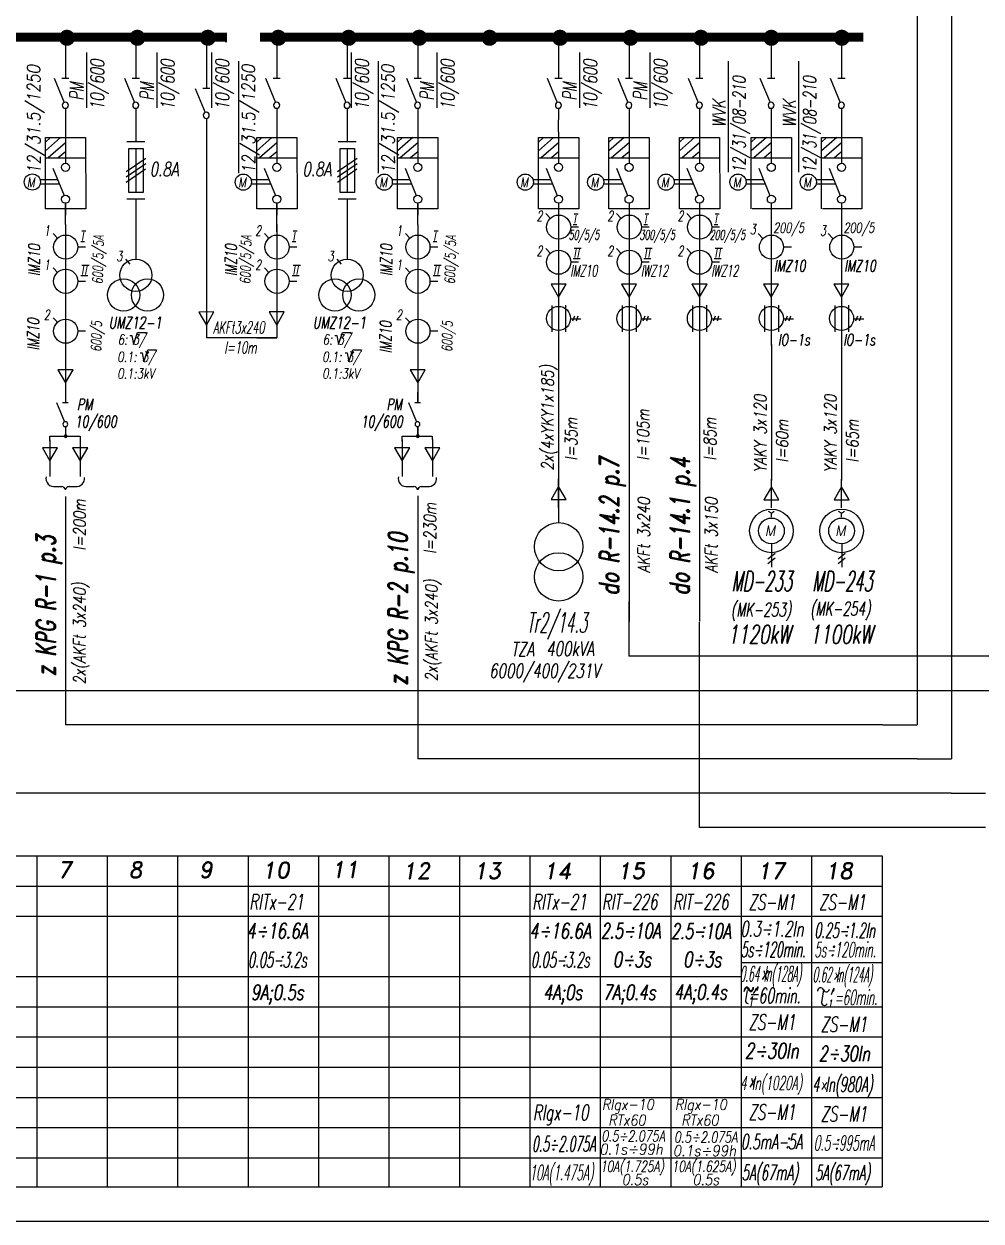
# Model space of a CAD drawing. Header units: millimetres. Extents: x 0 to 420, y 0 to 295.
# Drawn here: x 84.5 to 224.4, y 0 to 174.9 of the extents above; entities that cross this region are included whole.
import ezdxf
from ezdxf.enums import TextEntityAlignment as Align

# ---------------------------------------------------------------- set-up
doc = ezdxf.new("R2010")
doc.units = ezdxf.units.MM
doc.layers.add('LINIE', color=7, linetype='Continuous')
doc.layers.add('STYKI', color=7, linetype='Continuous')
doc.styles.add('ROMAND', font='romand', dxfattribs={"width": 0.7, "oblique": 10, "height": 3.5})
doc.styles.add('ROMANS', font='romans', dxfattribs={"width": 0.7, "oblique": 10, "height": 3.8})

# ---------------------------------------------------------------- blocks, each defined once
blk = doc.blocks.new('3')
at = {"color": 7}
blk.add_line((0, 8.61), (0, -2.22), dxfattribs=at)
blk.add_line((3.06, 3.05), (4.99, 3.05))
blk.add_circle((0.05, 3), 3)
blk = doc.blocks.new('*U6')
at = {"color": 0}
mesh = blk.add_polyface(dxfattribs=at)
corners = [(0, 0), (3.75, 6.51), (-3.76, 6.5)]
mesh.append_faces([[corners[k] for k in face] for face in [(0, 1, 2)]], dxfattribs={"color": 0})
blk = doc.blocks.new('5')
for p, q in [((-3.19, 0), (0, 0)), ((0, 0.92), (0, -0.86)), ((7.51, 0), (10.42, 0))]:
    blk.add_line(p, q)
blk.add_circle((6.76, 0.04), 0.75)
at = {"layer": 'STYKI'}
blk.add_line((0.07, 2.82), (6.07, 0.32), dxfattribs=at)
blk = doc.blocks.new('6')
at = {"color": 7}
blk.add_line((-0.47, 6.02), (-0.47, -1.14), dxfattribs=at)
at = {"xscale": 0.5, "yscale": 0.5, "zscale": 0.5}
blk.add_blockref('*U6', (-0.47, 0.77), dxfattribs=at)
blk = doc.blocks.new('11')
for p, q in [((0, 16), (0, 14.23)), ((-2.25, 14.23), (2.25, 14.23)), ((-0.2, 14.25), (-0.2, 14.23)), ((0, 12.49), (0, 1.6)), ((2.43, 10.05), (-2.43, 6.72)), ((-2.4, 5.45), (2.42, 8.81)), ((-2.4, 4.17), (2.38, 7.43)), ((-2.25, 0), (2.25, 0)), ((0, 0), (0, -2.05))]:
    blk.add_line(p, q)
blk.add_lwpolyline([(-1.78, 1.6), (-1.78, 12.49), (1.78, 12.49), (1.78, 1.6)], close=True)

msp = doc.modelspace()

# ---------------------------------------------------------------- linework, layer by layer
at = {"color": 7}
for p, q in [((90.61, 172.84), (90.61, 166.96)), ((100.9, 172.84), (100.9, 166.96)), ((111.19, 172.12), (111.19, 166.24)), ((121.48, 172.84), (121.48, 166.96)), ((131.77, 172.84), (131.77, 166.96)), ((142.06, 172.84), (142.06, 166.96)), ((162.64, 172.84), (162.64, 166.96)), ((172.93, 172.84), (172.93, 166.96)), ((183.22, 172.84), (183.22, 166.96)), ((193.71, 172.84), (193.71, 166.96)), ((203.98, 172.84), (203.98, 166.96)), ((93.72, 162.63), (93.72, 170.69)), ((104.01, 162.63), (104.01, 170.69)), ((111.99, 162.63), (111.99, 170.69)), ((132.37, 162.63), (132.37, 170.69)), ((144.9, 162.63), (144.9, 170.69)), ((165.75, 162.63), (165.75, 170.69)), ((176.04, 162.63), (176.04, 170.69)), ((90.61, 168.43), (90.61, 166.95)), ((115.86, 169.42), (115.86, 153.08)), ((136.27, 169.42), (136.27, 153.08)), ((187.43, 169.41), (187.43, 153.22)), ((193.71, 168.43), (193.71, 166.95)), ((197.7, 169.41), (197.7, 153.22)), ((203.98, 168.43), (203.98, 166.95)), ((90.61, 162.53), (90.61, 154.51)), ((100.9, 161.08), (100.9, 158.14)), ((121.48, 162.53), (121.48, 154.51)), ((131.77, 161.08), (131.77, 158.14)), ((142.06, 162.53), (142.06, 154.51)), ((162.64, 162.53), (162.64, 160.84)), ((172.93, 162.53), (172.93, 154.51)), ((183.22, 162.53), (183.22, 154.51)), ((193.71, 162.53), (193.71, 154.51)), ((203.98, 162.53), (203.98, 154.51)), ((111.19, 159.37), (111.19, 155.46)), ((162.64, 159.08), (162.64, 160.84)), ((89.88, 158.26), (87.67, 156.31)), ((88.41, 158.26), (87.67, 157.58)), ((87.67, 147.85), (87.67, 158.26)), ((87.67, 158.26), (93.55, 158.26)), ((90.61, 157.48), (88.07, 155.32)), ((90.61, 159.08), (90.61, 154.51)), ((92.93, 158.26), (93.55, 158.26)), ((93.55, 158.26), (93.57, 147.85)), ((120.75, 158.26), (118.54, 156.31)), ((119.28, 158.26), (118.54, 157.58)), ((118.54, 147.85), (118.54, 158.26)), ((118.54, 158.26), (124.42, 158.26)), ((121.48, 157.48), (118.94, 155.32)), ((121.48, 159.08), (121.48, 154.51)), ((123.8, 158.26), (124.42, 158.26)), ((123.8, 158.26), (124.42, 158.26)), ((124.42, 158.26), (124.44, 147.85)), ((141.33, 158.26), (139.12, 156.31)), ((139.86, 158.26), (139.12, 157.58)), ((139.12, 147.85), (139.12, 158.26)), ((139.12, 158.26), (145, 158.26)), ((142.06, 157.48), (139.52, 155.32)), ((142.06, 159.08), (142.06, 154.51)), ((144.38, 158.26), (145, 158.26)), ((145, 158.26), (145.02, 147.85)), ((160.44, 158.26), (159.7, 157.58)), ((160.44, 158.26), (159.7, 157.58)), ((159.7, 147.85), (159.7, 158.26)), ((161.91, 158.26), (159.7, 156.31)), ((159.7, 158.26), (165.58, 158.26)), ((162.64, 157.48), (160.1, 155.32)), ((162.64, 159.08), (162.64, 154.51)), ((164.96, 158.26), (165.58, 158.26)), ((165.58, 158.26), (165.6, 147.85)), ((170.73, 158.26), (169.99, 157.58)), ((169.99, 147.85), (169.99, 158.26)), ((169.99, 158.26), (175.87, 158.26)), ((172.2, 158.26), (169.99, 156.31)), ((172.93, 157.48), (170.39, 155.32)), ((172.93, 159.08), (172.93, 154.51)), ((175.25, 158.26), (175.87, 158.26)), ((175.87, 158.26), (175.89, 147.85)), ((180.28, 147.85), (180.28, 158.26)), ((180.28, 147.85), (180.28, 158.26)), ((182.49, 158.26), (180.28, 156.31)), ((180.28, 158.26), (186.16, 158.26)), ((181.02, 158.26), (180.28, 157.58)), ((183.22, 157.48), (180.68, 155.32)), ((183.22, 159.08), (183.22, 154.51)), ((185.54, 158.26), (186.16, 158.26)), ((186.16, 158.26), (186.18, 147.85)), ((191.52, 158.26), (190.77, 157.58)), ((192.99, 158.26), (190.77, 156.31)), ((190.77, 158.26), (196.65, 158.26)), ((190.77, 147.85), (190.77, 158.26)), ((193.71, 157.48), (191.18, 155.32)), ((193.71, 159.08), (193.71, 154.51)), ((196.65, 158.26), (196.68, 147.85)), ((201.04, 158.26), (206.92, 158.26)), ((203.26, 158.26), (201.04, 156.31)), ((201.78, 158.26), (201.04, 157.58)), ((201.04, 147.85), (201.04, 158.26)), ((203.98, 157.48), (201.45, 155.32)), ((203.98, 159.08), (203.98, 154.51)), ((206.92, 158.26), (206.95, 147.85)), ((90.61, 156.19), (89.56, 155.32)), ((121.48, 156.19), (120.43, 155.32)), ((142.06, 156.19), (141.01, 155.32)), ((162.64, 156.19), (161.59, 155.32)), ((172.93, 156.19), (171.88, 155.32)), ((183.22, 156.19), (182.17, 155.32)), ((193.71, 156.19), (192.67, 155.32)), ((203.98, 156.19), (202.93, 155.32)), ((87.67, 155.32), (93.55, 155.32)), ((111.19, 155.46), (111.19, 129)), ((111.19, 155.46), (111.19, 129)), ((118.54, 155.32), (124.42, 155.32)), ((139.12, 155.32), (145, 155.32)), ((159.7, 155.32), (165.58, 155.32)), ((169.99, 155.32), (175.87, 155.32)), ((180.28, 155.32), (186.16, 155.32)), ((190.77, 155.32), (196.65, 155.32)), ((201.04, 155.32), (206.92, 155.32)), ((86.89, 152.15), (89.44, 152.15)), ((86.89, 152.15), (89.44, 152.15)), ((117.69, 152.15), (120.3, 152.15)), ((138.28, 152.15), (140.89, 152.15)), ((158.88, 152.15), (161.49, 152.15)), ((169.17, 152.15), (171.78, 152.15)), ((179.46, 152.15), (182.07, 152.15)), ((189.95, 152.15), (192.57, 152.15)), ((200.22, 152.15), (202.83, 152.15)), ((86.92, 151.51), (89.7, 151.51)), ((86.92, 151.51), (89.7, 151.51)), ((117.73, 151.51), (120.56, 151.51)), ((138.32, 151.51), (141.15, 151.51)), ((158.92, 151.51), (161.75, 151.51)), ((169.21, 151.51), (172.04, 151.51)), ((179.5, 151.51), (182.33, 151.51)), ((189.99, 151.51), (192.83, 151.51)), ((200.26, 151.51), (203.09, 151.51)), ((90.61, 148.67), (90.61, 146.91)), ((90.61, 145.57), (90.61, 148.65)), ((100.9, 149.32), (100.9, 140.5)), ((121.48, 144.52), (121.48, 148.78)), ((121.48, 148.67), (121.48, 146.91)), ((131.77, 149.32), (131.77, 140.5)), ((142.06, 148.67), (142.06, 146.91)), ((142.06, 145.57), (142.06, 148.65)), ((162.64, 148.67), (162.64, 146.91)), ((162.64, 148.67), (162.64, 127.9)), ((172.93, 148.67), (172.93, 146.91)), ((172.93, 148.67), (172.93, 127.27)), ((183.22, 148.67), (183.22, 127.27)), ((193.71, 148.67), (193.71, 146.91)), ((193.71, 148.67), (193.71, 127.9)), ((203.98, 148.67), (203.98, 146.91)), ((203.98, 148.67), (203.98, 127.9)), ((87.81, 147.85), (87.67, 147.85)), ((93.57, 147.85), (87.81, 147.85)), ((118.68, 147.85), (118.54, 147.85)), ((124.44, 147.85), (118.68, 147.85)), ((139.26, 147.85), (139.12, 147.85)), ((145.02, 147.85), (139.26, 147.85)), ((159.84, 147.85), (159.7, 147.85)), ((165.6, 147.85), (159.84, 147.85)), ((161.47, 146.43), (160.79, 147.15)), ((162.64, 148.39), (162.64, 126.99)), ((164.93, 147.12), (165.49, 147.12)), ((170.13, 147.85), (169.99, 147.85)), ((175.89, 147.85), (170.13, 147.85)), ((171.8, 146.43), (171.12, 147.15)), ((175.27, 147.12), (175.83, 147.12)), ((180.42, 147.85), (180.28, 147.85)), ((186.18, 147.85), (180.42, 147.85)), ((182.07, 146.43), (181.39, 147.15)), ((185.53, 147.12), (186.09, 147.12)), ((196.68, 147.85), (190.92, 147.85)), ((206.95, 147.85), (201.18, 147.85)), ((90.61, 145.57), (90.61, 139.2)), ((142.06, 145.57), (142.06, 139.2)), ((164.76, 145.59), (165.32, 145.59)), ((175.1, 145.59), (175.65, 145.59)), ((183.22, 145.73), (183.22, 143.97)), ((185.36, 145.59), (185.92, 145.59)), ((89.5, 143.51), (88.82, 144.24)), ((93.02, 144.62), (93.58, 144.62)), ((120.37, 143.51), (119.69, 144.24)), ((121.48, 144.52), (121.48, 129)), ((121.48, 144.52), (121.48, 129)), ((123.89, 144.62), (124.45, 144.62)), ((140.95, 143.51), (140.27, 144.24)), ((144.47, 144.62), (145.03, 144.62)), ((192.48, 143.51), (191.8, 144.24)), ((202.69, 143.51), (202.01, 144.24)), ((92.41, 142.3), (93.54, 142.3)), ((92.85, 143.09), (93.4, 143.09)), ((123.72, 143.09), (124.27, 143.09)), ((143.86, 142.3), (144.99, 142.3)), ((144.3, 143.09), (144.85, 143.09)), ((161.47, 141.31), (160.79, 142.04)), ((164.93, 142.12), (165.49, 142.12)), ((165.4, 142.12), (165.96, 142.12)), ((171.8, 141.31), (171.12, 142.04)), ((175.27, 142.12), (175.83, 142.12)), ((175.74, 142.12), (176.3, 142.12)), ((182.07, 141.31), (181.39, 142.04)), ((185.53, 142.12), (186.09, 142.12)), ((186, 142.12), (186.56, 142.12)), ((100.08, 139.78), (99.4, 140.51)), ((130.95, 139.78), (130.27, 140.51)), ((164.76, 140.59), (165.32, 140.59)), ((165.23, 140.59), (165.79, 140.59)), ((175.1, 140.59), (175.65, 140.59)), ((175.57, 140.59), (176.12, 140.59)), ((185.36, 140.59), (185.92, 140.59)), ((185.83, 140.59), (186.39, 140.59)), ((89.5, 138.52), (88.82, 139.24)), ((93.02, 139.63), (93.58, 139.63)), ((93.49, 139.63), (94.05, 139.63)), ((120.37, 138.52), (119.69, 139.24)), ((123.89, 139.63), (124.45, 139.63)), ((124.36, 139.63), (124.92, 139.63)), ((140.95, 138.52), (140.27, 139.24)), ((144.47, 139.63), (145.03, 139.63)), ((144.94, 139.63), (145.5, 139.63)), ((92.85, 138.1), (93.4, 138.1)), ((93.32, 138.1), (93.87, 138.1)), ((123.72, 138.1), (124.27, 138.1)), ((124.19, 138.1), (124.74, 138.1)), ((144.3, 138.1), (144.85, 138.1)), ((144.77, 138.1), (145.32, 138.1)), ((90.61, 136.07), (90.61, 119.61)), ((142.06, 136.07), (142.06, 119.61)), ((162.64, 134.73), (162.64, 128.93)), ((172.93, 134.73), (172.93, 128.93)), ((183.22, 134.73), (183.22, 128.93)), ((193.71, 134.73), (193.71, 128.93)), ((203.98, 134.73), (203.98, 128.93)), ((161.63, 133.74), (161.63, 129.91)), ((163.67, 133.77), (163.67, 129.89)), ((171.92, 133.74), (171.92, 129.91)), ((173.96, 133.77), (173.96, 129.89)), ((182.21, 133.74), (182.21, 129.91)), ((184.25, 133.77), (184.25, 129.89)), ((192.7, 133.74), (192.7, 129.91)), ((194.74, 133.77), (194.74, 129.89)), ((202.97, 133.74), (202.97, 129.91)), ((205.01, 133.77), (205.01, 129.89)), ((89.5, 131.23), (88.82, 131.95)), ((140.95, 131.23), (140.27, 131.95)), ((164.41, 131.8), (165.88, 131.8)), ((164.41, 131.8), (165.88, 131.8)), ((164.94, 132.17), (164.66, 131.45)), ((165.44, 132.17), (165.2, 131.45)), ((174.7, 131.8), (176.17, 131.8)), ((175.23, 132.17), (174.95, 131.45)), ((175.73, 132.17), (175.49, 131.45)), ((184.99, 131.8), (186.46, 131.8)), ((185.52, 132.17), (185.24, 131.45)), ((186.02, 132.17), (185.78, 131.45)), ((195.48, 131.8), (196.96, 131.8)), ((196.01, 132.17), (195.74, 131.45)), ((196.52, 132.17), (196.27, 131.45)), ((205.75, 131.8), (207.23, 131.8)), ((206.28, 132.17), (206, 131.45)), ((206.78, 132.17), (206.54, 131.45)), ((100.55, 128.04), (101.14, 129.81)), ((101.14, 129.81), (102.37, 129.81)), ((102.37, 129.81), (102.37, 129.58)), ((130.48, 128.04), (131.07, 129.81)), ((131.07, 129.81), (132.3, 129.81)), ((132.3, 129.81), (132.3, 129.58)), ((100.02, 129.35), (100.32, 129.35)), ((100.32, 129.35), (100.55, 128.04)), ((121.48, 129), (111.19, 129)), ((118.54, 129), (121.48, 129)), ((129.95, 129.35), (130.25, 129.35)), ((130.25, 129.35), (130.48, 128.04)), ((193.71, 128.93), (193.73, 127.27)), ((203.98, 127.9), (203.98, 125.8)), ((101.51, 126.81), (101.81, 126.81)), ((101.81, 126.81), (102.04, 125.5)), ((102.04, 125.5), (102.63, 127.27)), ((102.63, 127.27), (103.86, 127.27)), ((103.86, 127.27), (103.86, 127.04)), ((131.44, 126.81), (131.74, 126.81)), ((131.74, 126.81), (131.98, 125.5)), ((131.98, 125.5), (132.56, 127.27)), ((132.56, 127.27), (133.8, 127.27)), ((133.8, 127.27), (133.8, 127.04)), ((162.64, 126.99), (162.64, 125.07)), ((172.93, 127.27), (172.93, 111.1)), ((183.22, 127.27), (183.22, 111.1)), ((193.73, 127.27), (193.73, 111.1)), ((203.98, 127.27), (203.98, 111.1)), ((162.65, 125.8), (162.65, 116.98)), ((90.61, 122.13), (90.61, 119.61)), ((142.06, 122.13), (142.06, 119.61)), ((162.65, 120.32), (162.65, 111.5)), ((90.61, 116.06), (90.61, 114.67)), ((142.06, 116.06), (142.06, 114.67)), ((162.65, 116.98), (162.65, 114.04)), ((88.33, 114.65), (92.74, 114.65)), ((88.34, 113.92), (88.34, 114.65)), ((88.34, 114.13), (88.34, 109.92)), ((92.74, 114.65), (92.74, 114.15)), ((92.74, 114.65), (92.74, 114.63)), ((92.75, 114.15), (92.75, 114.02)), ((92.75, 114.13), (92.75, 109.92)), ((139.78, 114.65), (144.19, 114.65)), ((139.79, 113.92), (139.79, 114.65)), ((139.79, 114.13), (139.79, 109.92)), ((144.19, 114.65), (144.19, 114.15)), ((144.19, 114.65), (144.19, 114.63)), ((144.2, 114.15), (144.2, 114.02)), ((144.2, 114.13), (144.2, 109.92)), ((162.65, 113.81), (162.65, 104.99)), ((88.34, 110.45), (88.34, 108.76)), ((92.75, 110.45), (92.75, 108.76)), ((139.79, 110.45), (139.79, 108.76)), ((144.2, 110.45), (144.2, 108.76)), ((162.65, 111.5), (162.65, 108.56)), ((172.93, 111.1), (172.93, 108.16)), ((183.22, 111.1), (183.22, 108.16)), ((193.73, 111.1), (193.73, 108.16)), ((203.98, 111.1), (203.98, 108.16)), ((89.14, 107.3), (90.06, 107.3)), ((91.12, 107.3), (92.08, 107.3)), ((140.59, 107.3), (141.51, 107.3)), ((142.57, 107.3), (143.53, 107.3)), ((172.93, 108.16), (172.93, 87.58)), ((183.22, 108.16), (183.22, 87.58)), ((90.61, 105.83), (90.61, 72.5)), ((142.06, 105.92), (142.06, 75.83)), ((162.65, 104.99), (162.65, 102.05)), ((193.73, 103.39), (193.3, 103.63)), ((193.73, 103.39), (194.12, 103.69)), ((193.73, 102.84), (193.73, 103.39)), ((203.98, 103.39), (203.55, 103.63)), ((203.98, 103.39), (204.38, 103.69)), ((203.98, 102.84), (203.98, 103.39)), ((90.61, 102.59), (90.61, 72.5)), ((193.74, 98.95), (193.74, 95.53)), ((204, 98.95), (204, 95.53)), ((194.27, 97.51), (193.22, 96.67)), ((194.27, 96.83), (193.22, 95.98)), ((204.52, 97.51), (203.48, 96.67)), ((204.52, 96.83), (203.48, 95.98)), ((90.61, 79.2), (90.61, 73.32)), ((142.06, 75.83), (142.09, 67.5)), ((210.01, 72.5), (215.03, 72.5)), ((215.01, 67.5), (220.03, 67.5)), ((219.98, 62.5), (225, 62.5)), ((11.44, 53.35), (209.89, 53.35)), ((86.41, 53.35), (86.41, 5)), ((96.7, 53.35), (96.7, 5)), ((106.99, 53.35), (106.99, 5)), ((117.28, 53.35), (117.28, 5)), ((127.57, 53.35), (127.57, 5)), ((137.86, 53.35), (137.86, 5)), ((148.15, 53.35), (148.15, 5)), ((158.44, 53.35), (158.44, 5)), ((168.73, 53.35), (168.73, 5)), ((179.02, 53.35), (179.02, 5)), ((189.31, 53.35), (189.31, 5)), ((199.6, 53.35), (199.6, 5)), ((209.89, 53.35), (209.89, 5)), ((11.44, 48.94), (209.89, 48.94)), ((11.44, 44.53), (209.89, 44.53)), ((189.31, 37.79), (209.89, 37.79)), ((45.25, 35.71), (189.31, 35.71)), ((45.25, 35.71), (189.31, 35.71)), ((190.17, 33.66), (189.93, 32.23)), ((191.13, 33.24), (191.8, 34.23)), ((191.8, 34.23), (191.33, 33.82)), ((191.8, 34.23), (191.59, 33.64)), ((201.33, 33.76), (201.04, 31.94)), ((202.51, 33.07), (202.85, 34.04)), ((202.85, 34.04), (202.63, 33.64)), ((202.63, 33.64), (202.78, 33.59)), ((202.85, 34.04), (202.78, 33.59)), ((11.44, 31.3), (209.89, 31.3)), ((11.44, 26.89), (199.6, 26.89)), ((21.73, 26.89), (209.89, 26.89)), ((11.44, 22.48), (209.89, 22.48)), ((21.73, 22.48), (189.31, 22.48)), ((189.31, 22.49), (199.6, 22.49)), ((11.44, 18.07), (209.89, 18.07)), ((11.44, 13.66), (199.6, 13.66)), ((21.73, 13.66), (209.89, 13.66)), ((11.44, 9.25), (189.31, 9.25)), ((21.73, 9.25), (189.31, 9.25)), ((189.41, 9.25), (189.31, 9.25)), ((189.41, 9.25), (209.89, 9.25)), ((11.44, 5), (209.89, 5))]:
    msp.add_line(p, q, dxfattribs=at)
msp.add_line((0, 0), (420, 0))
at = {"const_width": 1.3}
for points in [[(26.06, 172.93), (114.18, 172.93)], [(119.02, 172.93), (207.15, 172.93)]]:
    msp.add_lwpolyline(points, dxfattribs=at)
at = {"color": 7, "const_width": 1.15}
for points in [[(90.22, 172.84, 1), (91.42, 172.84, 1)], [(100.51, 172.84, 1), (101.71, 172.84, 1)], [(110.8, 172.84, 1), (112, 172.84, 1)], [(121.09, 172.84, 1), (122.29, 172.84, 1)], [(131.38, 172.84, 1), (132.58, 172.84, 1)], [(141.67, 172.84, 1), (142.87, 172.84, 1)], [(151.96, 172.84, 1), (153.16, 172.84, 1)], [(162.25, 172.84, 1), (163.45, 172.84, 1)], [(172.54, 172.84, 1), (173.74, 172.84, 1)], [(182.83, 172.84, 1), (184.03, 172.84, 1)], [(193.12, 172.84, 1), (194.32, 172.84, 1)], [(203.41, 172.84, 1), (204.61, 172.84, 1)]]:
    msp.add_lwpolyline(points, format="xyb", close=True, dxfattribs=at)
at = {"color": 7}
for centre, radius in [((90.61, 153.92), 0.588), ((121.48, 153.92), 0.588), ((142.06, 153.92), 0.588), ((162.64, 153.92), 0.588), ((172.93, 153.92), 0.588), ((183.22, 153.92), 0.588), ((193.71, 153.92), 0.588), ((203.98, 153.92), 0.588), ((85.77, 151.77), 1.18), ((85.77, 151.77), 1.18), ((116.58, 151.76), 1.18), ((137.17, 151.76), 1.18), ((157.77, 151.76), 1.18), ((168.06, 151.76), 1.18), ((178.35, 151.76), 1.18), ((188.84, 151.76), 1.18), ((199.11, 151.76), 1.18), ((90.61, 149.26), 0.588), ((121.48, 149.26), 0.588), ((142.06, 149.26), 0.588), ((162.64, 149.26), 0.588), ((172.93, 149.26), 0.588), ((183.22, 149.26), 0.588), ((193.72, 149.26), 0.588), ((203.98, 149.26), 0.588), ((90.64, 142.27), 1.76), ((142.09, 142.27), 1.76), ((100.89, 138.15), 2.35), ((131.76, 138.15), 2.35), ((99.1, 135.27), 2.35), ((102.58, 135.27), 2.35), ((129.97, 135.27), 2.35), ((133.45, 135.27), 2.35), ((162.63, 131.85), 1.76), ((172.92, 131.85), 1.76), ((183.21, 131.85), 1.76), ((193.71, 131.85), 1.76), ((203.97, 131.85), 1.76), ((193.73, 100.81), 3.18), ((203.98, 100.81), 3.18), ((162.65, 98.5), 3.53), ((193.73, 100.81), 1.88), ((203.98, 100.81), 1.88), ((162.65, 94.09), 3.53)]:
    msp.add_circle(centre, radius, dxfattribs=at)
for centre, radius, start, end in [((90.63, 114.65), 0.178, 0, 180), ((90.63, 114.65), 0.178, 180, 0), ((142.08, 114.65), 0.178, 0, 180), ((142.08, 114.65), 0.178, 180, 0), ((88.94, 108.46), 1.18, 166.6244, 280.02), ((92.2, 108.47), 1.18, 263.2509, 7.5822), ((140.39, 108.46), 1.18, 166.6244, 280.02), ((143.65, 108.47), 1.18, 263.2509, 7.5822), ((90.02, 106.71), 0.588, 7.5296, 90.1947), ((91.19, 106.72), 0.588, 93.1324, 172.0069), ((141.47, 106.71), 0.588, 7.5296, 90.1947), ((142.64, 106.72), 0.588, 93.1324, 172.0069), ((200.91, 33.6), 0.452, 21.2071, 181.0658), ((201.75, 33.95), 0.452, 203.6502, 352.0864), ((190.34, 32.18), 0.405, 167.7589, 270.154), ((201.49, 31.95), 0.452, 171.4401, 331.2988)]:
    msp.add_arc(centre, radius, start, end, dxfattribs=at)
msp.add_solid([(202.85, 34.04), (202.78, 33.59), (202.63, 33.64)], dxfattribs=at)
for points in [[(113.91, 173.49), (113.91, 172.2), (113.94, 173.49), (113.94, 172.2)], [(113.97, 173.49), (113.97, 172.2), (114.18, 173.49), (114.18, 172.2)]]:
    msp.add_trace(points, dxfattribs=at)
at = {"layer": 'LINIE', "color": 7}
for p, q in [((220.03, 197.5), (220.03, 67.5)), ((215.03, 192.5), (215.03, 72.5)), ((172.92, 90.52), (172.92, 82.49)), ((183.23, 57.5), (183.23, 87.5)), ((229.98, 82.5), (172.92, 82.5)), ((59.98, 77.5), (320.73, 77.5)), ((90.61, 73.32), (90.61, 72.5)), ((210.01, 72.5), (90.61, 72.5)), ((215.01, 67.5), (142.09, 67.5)), ((219.98, 62.5), (49.98, 62.5)), ((224.98, 57.5), (183.23, 57.5))]:
    msp.add_line(p, q, dxfattribs=at)
at = {"layer": 'STYKI', "color": 7}
for p, q in [((88.78, 153.78), (90.4, 149.8)), ((119.65, 153.78), (121.27, 149.8)), ((140.23, 153.78), (141.85, 149.8)), ((160.81, 153.78), (162.43, 149.8)), ((171.1, 153.78), (172.72, 149.8)), ((181.39, 153.78), (183.01, 149.8)), ((191.88, 153.78), (193.5, 149.8)), ((202.15, 153.78), (203.77, 149.8))]:
    msp.add_line(p, q, dxfattribs=at)

# ---------------------------------------------------------------- block references
at = {"color": 7}
for name, p, xscale, yscale, zscale, rotation in [('5', (90.61, 166.96), -0.5879999999999939, 0.5879999999999939, 0.5879999999999999, 90), ('5', (100.9, 166.96), -0.5879999999999939, 0.5879999999999939, 0.5879999999999999, 90), ('5', (121.48, 166.96), -0.5879999999999939, 0.5879999999999939, 0.5879999999999999, 90), ('5', (131.77, 166.96), -0.5879999999999939, 0.5879999999999939, 0.5879999999999999, 90), ('5', (131.77, 166.96), -0.5879999999999939, 0.5879999999999939, 0.5879999999999999, 90), ('5', (142.06, 166.96), -0.5879999999999939, 0.5879999999999939, 0.5879999999999999, 90), ('5', (162.64, 166.96), -0.5879999999999939, 0.5879999999999939, 0.5879999999999999, 90), ('5', (172.93, 166.96), -0.5879999999999939, 0.5879999999999939, 0.5879999999999999, 90), ('5', (183.22, 166.96), -0.5879999999999939, 0.5879999999999939, 0.5879999999999999, 90), ('5', (193.71, 166.96), -0.5879999999999939, 0.5879999999999939, 0.5879999999999999, 90), ('5', (203.98, 166.96), -0.5879999999999939, 0.5879999999999939, 0.5879999999999999, 90), ('5', (111.19, 165.49), -0.5879999999999939, 0.5879999999999939, 0.5879999999999999, 90), ('5', (90.6, 119.59), -0.4703999999999979, 0.4703999999999979, 0.4703999999999999, 90), ('5', (142.05, 119.59), -0.4703999999999979, 0.4703999999999979, 0.4703999999999999, 90), ('6', (162.37, 107.77), 0.5879999999999999, 0.5879999999999999, 0.5879999999999999, 180), ('6', (193.45, 107.72), 0.5879999999999999, 0.5879999999999999, 0.5879999999999999, 180), ('6', (203.71, 107.72), 0.5879999999999999, 0.5879999999999999, 0.5879999999999999, 180)]:
    msp.add_blockref(name, p, dxfattribs=dict(at, xscale=xscale, yscale=yscale, zscale=zscale, rotation=rotation))
for name, p, xscale, yscale, zscale in [('11', (100.9, 149.32), 0.5879999999999999, 0.5879999999999999, 0.5879999999999999), ('11', (131.77, 149.32), 0.5879999999999999, 0.5879999999999999, 0.5879999999999999), ('3', (162.61, 143.42), 0.5879999999999999, 0.5879999999999999, 0.5879999999999999), ('3', (172.94, 143.42), 0.5879999999999999, 0.5879999999999999, 0.5879999999999999), ('3', (183.21, 143.42), 0.5879999999999999, 0.5879999999999999, 0.5879999999999999), ('3', (121.48, 140.5), 0.5879999999999999, 0.5879999999999999, 0.5879999999999999), ('3', (193.71, 140.5), 0.5879999999999999, 0.5879999999999999, 0.5879999999999999), ('3', (203.98, 140.5), 0.5879999999999999, 0.5879999999999999, 0.5879999999999999), ('3', (162.61, 138.3), 0.5879999999999999, 0.5879999999999999, 0.5879999999999999), ('3', (172.94, 138.3), 0.5879999999999999, 0.5879999999999999, 0.5879999999999999), ('3', (183.21, 138.3), 0.5879999999999999, 0.5879999999999999, 0.5879999999999999), ('3', (90.61, 135.51), 0.5879999999999999, 0.5879999999999999, 0.5879999999999999), ('3', (121.48, 135.51), 0.5879999999999999, 0.5879999999999999, 0.5879999999999999), ('3', (142.06, 135.51), 0.5879999999999999, 0.5879999999999999, 0.5879999999999999), ('6', (162.92, 134.48), 0.5879999999999999, 0.5879999999999999, 0.5879999999999999), ('6', (173.21, 134.48), 0.5879999999999999, 0.5879999999999999, 0.5879999999999999), ('6', (183.5, 134.48), 0.5879999999999999, 0.5879999999999999, 0.5879999999999999), ('6', (193.96, 134.48), 0.5879999999999999, 0.5879999999999999, 0.5879999999999999), ('6', (204.23, 134.48), 0.5879999999999999, 0.5879999999999999, 0.5879999999999999), ('3', (90.61, 128.22), 0.5879999999999999, 0.5879999999999999, 0.5879999999999999), ('6', (111.47, 130.42), 0.5879999999999999, 0.5879999999999999, 0.5879999999999999), ('6', (121.75, 130.43), 0.5879999999999999, 0.5879999999999999, 0.5879999999999999), ('3', (142.06, 128.22), 0.5879999999999999, 0.5879999999999999, 0.5879999999999999), ('*U6', (90.61, 122.43), 0.2939999999999999, 0.2939999999999999, 0.2939999999999999), ('*U6', (142.06, 122.43), 0.2939999999999999, 0.2939999999999999, 0.2939999999999999), ('*U6', (88.34, 111.04), 0.2939999999999999, 0.2939999999999999, 0.2939999999999999), ('*U6', (92.75, 111.04), 0.2939999999999999, 0.2939999999999999, 0.2939999999999999), ('*U6', (139.79, 111.04), 0.2939999999999999, 0.2939999999999999, 0.2939999999999999), ('*U6', (144.2, 111.04), 0.2939999999999999, 0.2939999999999999, 0.2939999999999999)]:
    msp.add_blockref(name, p, dxfattribs=dict(at, xscale=xscale, yscale=yscale, zscale=zscale))

# ---------------------------------------------------------------- texts
at = {"color": 7, "oblique": 10}
for s, height, rotation, style, width, p in [('10/600', 2, 90, 'ROMAND', 0.7, (96.24, 162.31)), ('10/600', 2, 90, 'ROMAND', 0.7, (106.53, 162.31)), ('10/600', 2, 90, 'ROMAND', 0.7, (114.52, 162.31)), ('10/600', 2, 90, 'ROMAND', 0.7, (134.9, 162.31)), ('10/600', 2, 90, 'ROMAND', 0.7, (147.42, 162.31)), ('10/600', 2, 90, 'ROMAND', 0.7, (168.27, 162.31)), ('10/600', 2, 90, 'ROMAND', 0.7, (178.56, 162.31)), ('PM', 2, 90, 'ROMAND', 0.7, (93.24, 163.66)), ('PM', 2, 90, 'ROMAND', 0.7, (103.53, 163.66)), ('PM', 2, 90, 'ROMAND', 0.7, (144.41, 163.66)), ('PM', 2, 90, 'ROMAND', 0.7, (165.27, 163.66)), ('PM', 2, 90, 'ROMAND', 0.7, (175.56, 163.66)), ('12/31/08-210', 1.88, 90, 'ROMAND', 0.7, (189.95, 153.09)), ('12/31/08-210', 1.88, 90, 'ROMAND', 0.7, (200.27, 153.09)), ('WVK', 1.88, 90, 'ROMAND', 0.8, (187.02, 159.76)), ('WVK', 1.88, 90, 'ROMAND', 0.8, (197.28, 159.76)), ('600/5/5A', 1.47, 88.6025, 'ROMANS', 0.7, (96.01, 136.82)), ('600/5/5A', 1.47, 88.6025, 'ROMANS', 0.7, (117.58, 136.82)), ('600/5/5A', 1.47, 88.6025, 'ROMANS', 0.7, (147.46, 136.82)), ('IMZ10', 1.68, 90, 'ROMAND', 0.7, (86.87, 138.04)), ('IMZ10', 1.68, 90, 'ROMAND', 0.7, (115.62, 138.04)), ('IMZ10', 1.68, 90, 'ROMAND', 0.7, (138.32, 138.04)), ('IMZ10', 1.68, 90, 'ROMAND', 0.7, (86.76, 127.21)), ('600/5', 1.47, 88.6025, 'ROMANS', 0.7, (95.8, 126.93)), ('IMZ10', 1.68, 90, 'ROMAND', 0.7, (138.21, 126.79)), ('600/5', 1.47, 88.6025, 'ROMANS', 0.7, (147.06, 126.93)), ('2x(4xYKY1x185)', 1.764, 90, 'ROMANS', 0.8, (161.91, 109.61)), ('YAKY 3x120', 1.764, 90, 'ROMANS', 0.8, (192.99, 109.33)), ('YAKY 3x120', 1.764, 90, 'ROMANS', 0.8, (203.24, 109.33)), ('l=35m', 1.764, 90, 'ROMANS', 0.8, (165.35, 111.1)), ('l=105m', 1.764, 90, 'ROMANS', 0.8, (175.87, 111.1)), ('l=85m', 1.764, 90, 'ROMANS', 0.8, (185.64, 111.1)), ('l=60m', 1.764, 90, 'ROMANS', 0.8, (196.17, 110.8)), ('l=65m', 1.764, 90, 'ROMANS', 0.8, (206.43, 110.8)), ('do R-14.2 p.7', 2.8224, 90, 'ROMAND', 0.7, (171.46, 91.37)), ('do R-14.1 p.4', 2.8224, 90, 'ROMAND', 0.7, (181.75, 91.37)), ('l=200m', 1.764, 90, 'ROMANS', 0.8, (93.55, 97.95)), ('AKFt 3x240', 1.764, 90, 'ROMANS', 0.8, (175.97, 94.67)), ('AKFt 3x150', 1.764, 90, 'ROMANS', 0.8, (185.83, 94.67)), ('l=230m', 1.764, 90, 'ROMANS', 0.8, (144.74, 97.44)), ('z KPG R-1 p.3', 2.8224, 90, 'ROMAND', 0.7, (89.14, 79.55)), ('z KPG R-2 p.10', 2.8224, 90, 'ROMAND', 0.7, (140.59, 78.2)), ('2x(AKFt 3x240)', 1.764, 90, 'ROMANS', 0.8, (93.55, 78.37)), ('2x(AKFt 3x240)', 1.764, 90, 'ROMANS', 0.8, (144.94, 78.81))]:
    msp.add_text(s, height=height, rotation=rotation, dxfattribs=dict(at, style=style, width=width)).set_placement(p)
at = {"color": 7, "style": 'ROMAND', "oblique": 10, "width": 0.758671}
for p, p2 in [((86.95, 152.94), (86.89, 168.85)), ((118.32, 152.98), (118.26, 168.89)), ((138.7, 152.98), (138.64, 168.89))]:
    msp.add_text('12/31.5/1250', height=1.8816, rotation=90.2084, dxfattribs=at).set_placement(p, p2, align=Align.FIT)
at = {"color": 7, "oblique": 10}
for s, height, style, width, p in [('0.8A', 2.058, 'ROMAND', 0.7, (102.91, 152.63)), ('0.8A', 2.058, 'ROMAND', 0.7, (125.22, 152.63)), ('M', 1.41, 'ROMANS', 0.8, (84.97, 151.02)), ('M', 1.41, 'ROMANS', 0.8, (84.97, 151.02)), ('M', 1.41, 'ROMANS', 0.8, (115.83, 151.02)), ('M', 1.41, 'ROMANS', 0.8, (136.42, 151.02)), ('M', 1.41, 'ROMANS', 0.8, (157.02, 151.02)), ('M', 1.41, 'ROMANS', 0.8, (167.31, 151.02)), ('M', 1.41, 'ROMANS', 0.8, (177.6, 151.02)), ('M', 1.41, 'ROMANS', 0.8, (188.1, 151.02)), ('M', 1.41, 'ROMANS', 0.8, (198.37, 151.02)), ('2', 1.47, 'ROMANS', 0.7, (159.41, 146.07)), ('I', 1.2, 'ROMANS', 0.7, (164.86, 145.75)), ('2', 1.47, 'ROMANS', 0.7, (169.75, 146.07)), ('I', 1.2, 'ROMANS', 0.7, (175.19, 145.75)), ('2', 1.47, 'ROMANS', 0.7, (180.01, 146.07)), ('I', 1.2, 'ROMANS', 0.7, (185.46, 145.75)), ('1', 1.47, 'ROMANS', 0.7, (87.45, 143.93)), ('2', 1.47, 'ROMANS', 0.7, (118.32, 143.93)), ('1', 1.47, 'ROMANS', 0.7, (138.9, 143.93)), ('3', 1.47, 'ROMANS', 0.7, (190.56, 144.14)), ('200/5', 1.47, 'ROMANS', 0.7, (194.01, 144.36)), ('3', 1.47, 'ROMANS', 0.7, (200.82, 143.93)), ('200/5', 1.47, 'ROMANS', 0.7, (204.27, 144.36)), ('I', 1.2, 'ROMANS', 0.7, (92.94, 143.25)), ('I', 1.2, 'ROMANS', 0.7, (123.81, 143.25)), ('I', 1.2, 'ROMANS', 0.7, (144.39, 143.25)), ('50/5/5', 1.4, 'ROMANS', 0.6, (164.12, 143.35)), ('300/5/5', 1.4, 'ROMANS', 0.6, (174.46, 143.35)), ('200/5/5', 1.4, 'ROMANS', 0.6, (184.72, 143.35)), ('3', 1.47, 'ROMANS', 0.7, (98.03, 140.2)), ('3', 1.47, 'ROMANS', 0.7, (128.9, 140.2)), ('2', 1.47, 'ROMANS', 0.7, (159.41, 140.96)), ('I', 1.2, 'ROMANS', 0.7, (164.86, 140.76)), ('I', 1.2, 'ROMANS', 0.7, (165.33, 140.76)), ('2', 1.47, 'ROMANS', 0.7, (169.75, 140.96)), ('I', 1.2, 'ROMANS', 0.7, (175.19, 140.76)), ('I', 1.2, 'ROMANS', 0.7, (175.66, 140.76)), ('2', 1.47, 'ROMANS', 0.7, (180.01, 140.96)), ('I', 1.2, 'ROMANS', 0.7, (185.46, 140.76)), ('I', 1.2, 'ROMANS', 0.7, (185.93, 140.76)), ('1', 1.47, 'ROMANS', 0.7, (87.45, 138.93)), ('2', 1.47, 'ROMANS', 0.7, (118.32, 138.93)), ('1', 1.47, 'ROMANS', 0.7, (138.9, 138.93)), ('IMZ10', 1.68, 'ROMAND', 0.7, (194.07, 138.68)), ('IMZ10', 1.68, 'ROMAND', 0.7, (204.34, 138.68)), ('I', 1.2, 'ROMANS', 0.7, (92.94, 138.26)), ('I', 1.2, 'ROMANS', 0.7, (93.41, 138.26)), ('I', 1.2, 'ROMANS', 0.7, (123.81, 138.26)), ('I', 1.2, 'ROMANS', 0.7, (124.28, 138.26)), ('I', 1.2, 'ROMANS', 0.7, (144.39, 138.26)), ('I', 1.2, 'ROMANS', 0.7, (144.86, 138.26)), ('IMZ10', 1.68, 'ROMAND', 0.6, (164.33, 137.97)), ('IWZ12', 1.68, 'ROMAND', 0.6, (174.67, 137.97)), ('IWZ12', 1.68, 'ROMAND', 0.6, (184.93, 137.97)), ('2', 1.47, 'ROMANS', 0.7, (87.45, 131.64)), ('2', 1.47, 'ROMANS', 0.7, (138.9, 131.64)), ('UMZ12-1', 1.7, 'ROMAND', 0.7, (96.9, 130.4)), ('AKFt3x240', 1.764, 'ROMANS', 0.6, (112.16, 129.65)), ('UMZ12-1', 1.7, 'ROMAND', 0.7, (126.73, 130.4)), ('6: 3/', 1.47, 'ROMANS', 0.75, (98.24, 128.04)), ('6: 3/', 1.47, 'ROMANS', 0.75, (128.17, 128.04)), ('IO-1s', 1.68, 'ROMAND', 0.7, (194.66, 127.89)), ('IO-1s', 1.68, 'ROMAND', 0.7, (204.19, 127.89)), ('l=10m', 1.764, 'ROMANS', 0.6, (113.81, 126.72)), ('0.1: 3/', 1.47, 'ROMANS', 0.75, (98.17, 125.5)), ('0.1: 3/', 1.47, 'ROMANS', 0.75, (128.1, 125.5)), ('0.1:3kV', 1.47, 'ROMANS', 0.75, (98.17, 123.06)), ('0.1:3kV', 1.47, 'ROMANS', 0.75, (128.1, 123.06)), ('PM', 1.68, 'ROMAND', 0.7, (92.28, 118.43)), ('PM', 1.68, 'ROMAND', 0.7, (137.47, 118.43)), ('10/600', 1.68, 'ROMAND', 0.7, (91.95, 115.93)), ('10/600', 1.68, 'ROMAND', 0.7, (133.73, 115.93)), ('TZA', 2.058, 'ROMAND', 0.7, (155.72, 82.51)), ('400kVA', 2.058, 'ROMAND', 0.7, (160.83, 82.58)), ('6000/400/231V', 2.058, 'ROMAND', 0.7, (152.5, 79.33)), ('RITx-21', 2.234, 'ROMANS', 0.65, (117.45, 45.53)), ('RITx-21', 2.234, 'ROMANS', 0.65, (158.78, 45.53)), ('RIT-226', 2.234, 'ROMANS', 0.65, (168.95, 45.53)), ('RIT-226', 2.234, 'ROMANS', 0.65, (179.33, 45.53)), ('ZS-M1', 2.234, 'ROMANS', 0.65, (190.37, 45.46)), ('ZS-M1', 2.234, 'ROMANS', 0.65, (200.66, 45.46)), ('0.3-1.2In', 2.234, 'ROMANS', 0.63, (189.18, 41.56)), ('4-16.6A', 2.234, 'ROMANS', 0.7, (117.06, 41.28)), (':', 2.23, 'ROMANS', 0.7, (119.14, 41.48)), ('4-16.6A', 2.234, 'ROMANS', 0.7, (158.39, 41.28)), (':', 2.23, 'ROMANS', 0.7, (160.48, 41.48)), ('2.5-10A', 2.234, 'ROMANS', 0.68, (168.81, 41.28)), (':', 2.23, 'ROMANS', 0.7, (172.93, 41.42)), ('2.5-10A', 2.234, 'ROMANS', 0.68, (179.07, 41.23)), (':', 2.23, 'ROMANS', 0.7, (183.36, 41.48)), (':', 2.23, 'ROMANS', 0.7, (193.01, 41.81)), ('0.25-1.2In', 2.212, 'ROMANS', 0.54, (199.99, 41.35)), (':', 2.21, 'ROMANS', 0.7, (204.34, 41.59)), ('5s-120min.', 2.234, 'ROMANS', 0.52, (189.25, 38.55)), (':', 2.23, 'ROMANS', 0.7, (191.67, 38.74)), ('5s-120min.', 2.212, 'ROMANS', 0.5, (199.99, 38.53)), ('0.05-3.2s', 2.234, 'ROMANS', 0.55, (117.26, 37.05)), (':', 2.23, 'ROMANS', 0.7, (121.77, 37.21)), ('0.05-3.2s', 2.234, 'ROMANS', 0.55, (158.59, 37.05)), (':', 2.23, 'ROMANS', 0.7, (163.11, 37.21)), ('0-3s', 2.234, 'ROMANS', 0.7, (170.58, 37.1)), (':', 2.23, 'ROMANS', 0.7, (172.73, 37.27)), ('0-3s', 2.234, 'ROMANS', 0.7, (180.85, 37.1)), (':', 2.23, 'ROMANS', 0.7, (182.88, 37.29)), (':', 2.21, 'ROMANS', 0.7, (202.31, 38.72)), ('0.64 In(128A)', 2.2344, 'ROMANS', 0.43, (189.08, 34.99)), ('0.62 In(124A)', 2.2121, 'ROMANS', 0.42, (199.74, 34.89)), ('x', 2, 'ROMANS', 0.65, (192.22, 35.27)), ('x', 1.51, 'ROMANS', 0.8, (202.8, 35.26)), ('9A;0.5s', 2.234, 'ROMANS', 0.7, (117.69, 32.29)), ('4A;0s', 2.234, 'ROMANS', 0.7, (160.39, 32.29)), ('7A;0.4s', 2.234, 'ROMANS', 0.7, (169.11, 32.29)), ('4A;0.4s', 2.234, 'ROMANS', 0.7, (179.52, 32.34)), ('~', 2.23, 'ROMANS', 0.7, (189.45, 32.89)), ('  =60min.', 2.234, 'ROMANS', 0.6, (188.5, 31.81)), ('=60min.', 2.212, 'ROMANS', 0.5, (202.91, 31.56)), ('1', 1.5, 'ROMANS', 0.7, (190.24, 31.3)), ('1', 1.5, 'ROMANS', 0.7, (190.25, 31.3)), ('1', 1.12, 'ROMANS', 0.8, (201.91, 31.21)), ('ZS-M1', 2.234, 'ROMANS', 0.65, (190.37, 27.94)), ('ZS-M1', 2.212, 'ROMANS', 0.65, (200.91, 27.64)), ('2-30In', 2.234, 'ROMANS', 0.73, (189.84, 23.76)), (':', 2.23, 'ROMANS', 0.7, (192.09, 24.01)), ('2-30In', 2.212, 'ROMANS', 0.7, (200.64, 23.36)), (':', 2.21, 'ROMANS', 0.7, (202.66, 23.61)), ('4 In(1020A)', 2, 'ROMANS', 0.56, (189.16, 19.17)), ('4 In(980A)', 2.212, 'ROMANS', 0.55, (199.7, 18.87)), ('x', 2, 'ROMANS', 0.65, (190.4, 19.56)), ('x', 1.51, 'ROMANS', 0.8, (200.93, 19.24)), ('RIgx-10', 1.588, 'ROMANS', 0.85, (168.98, 16.23)), ('RIgx-10', 1.588, 'ROMANS', 0.85, (179.64, 16.23)), ('RIgx-10', 2.234, 'ROMANS', 0.65, (158.87, 14.75)), ('ZS-M1', 2.234, 'ROMANS', 0.65, (190.37, 14.81)), ('ZS-M1', 2.212, 'ROMANS', 0.65, (200.91, 14.54)), ('RTx60', 1.588, 'ROMANS', 0.85, (169.91, 13.95)), ('RTx60', 1.588, 'ROMANS', 0.85, (180.57, 13.95)), (':', 1.59, 'ROMANS', 0.85, (171.83, 11.74)), (':', 1.59, 'ROMANS', 0.85, (182.44, 11.61)), ('0.5mA-5A', 2.234, 'ROMANS', 0.58, (189.25, 10.48)), ('0.5-995mA', 2.212, 'ROMANS', 0.51, (199.91, 10.3)), (':', 2.23, 'ROMANS', 0.7, (161.54, 10.35)), (':', 1.59, 'ROMANS', 0.85, (173.33, 9.87)), (':', 1.59, 'ROMANS', 0.85, (183.96, 9.59)), (':', 2.23, 'ROMANS', 0.7, (195.74, 10.68)), (':', 2.21, 'ROMANS', 0.7, (202.94, 10.49)), ('5A(67mA)', 2.234, 'ROMANS', 0.56, (189.38, 5.98)), ('5A(67mA)', 2.212, 'ROMANS', 0.55, (200.11, 5.96)), ('0.5s', 1.588, 'ROMANS', 0.85, (171.88, 5.25)), ('0.5s', 1.588, 'ROMANS', 0.85, (182.22, 5.25))]:
    msp.add_text(s, height=height, dxfattribs=dict(at, style=style, width=width)).set_placement(p)
for s, height, style, p in [('M', 1.53, 'ROMANS', (192.76, 100.07)), ('M', 1.53, 'ROMANS', (203.02, 100.07)), ('7', 2.35, 'ROMAND', (89.52, 50.13)), ('8', 2.35, 'ROMAND', (99.81, 50.13)), ('9', 2.35, 'ROMAND', (110.1, 50.13)), ('11', 2.352, 'ROMAND', (129.45, 50.19)), ('10', 2.352, 'ROMAND', (119.31, 50.08)), ('12', 2.352, 'ROMAND', (139.84, 49.99)), ('13', 2.352, 'ROMAND', (150.22, 49.99)), ('14', 2.352, 'ROMAND', (160.42, 49.99)), ('15', 2.352, 'ROMAND', (171.23, 49.99)), ('16', 2.352, 'ROMAND', (181.39, 49.99)), ('17', 2.352, 'ROMAND', (191.68, 49.99)), ('18', 2.352, 'ROMAND', (201.58, 49.99))]:
    msp.add_text(s, height=height, dxfattribs=dict(at, style=style)).set_placement(p)
at = {"color": 6, "style": 'ROMAND', "oblique": 10, "width": 0.496063}
for s, p, p2 in [('MD-233', (187.93, 91.99), (196.75, 91.99)), ('MD-243', (199.7, 91.99), (208.52, 91.99))]:
    msp.add_text(s, height=2.94, dxfattribs=at).set_placement(p, p2, align=Align.FIT)
at = {"color": 7, "oblique": 10}
for s, height, style, width, p, p2 in [('Tr2/14.3', 2.94, 'ROMAND', 0.443662, (157.99, 85.95), (166.81, 85.95)), ('(MK-253)', 2, 'ROMAND', 0.597484, (187.8, 88.32), (196.62, 88.32)), ('(MK-254)', 2, 'ROMAND', 0.597484, (199.38, 88.45), (208.2, 88.45)), ('1120kW', 2.705, 'ROMAND', 0.580494, (187.36, 84.34), (196.56, 84.34)), ('1100kW', 2.705, 'ROMAND', 0.580494, (199.35, 84.34), (208.54, 84.34)), ('0.5-2.075A', 2.234, 'ROMANS', 0.476717, (158.74, 10.15), (168.02, 10.15)), ('0.5-2.075A', 1.588, 'ROMANS', 0.670935, (168.89, 11.64), (178.17, 11.64)), ('0.5-2.075A', 1.588, 'ROMANS', 0.670935, (179.49, 11.47), (188.77, 11.47)), ('0.1s-99h', 1.588, 'ROMANS', 0.829602, (168.6, 9.7), (177.89, 9.7)), ('0.1s-99h', 1.588, 'ROMANS', 0.829602, (179.32, 9.48), (188.6, 9.48)), ('10A(1.725A)', 1.5876, 'ROMANS', 0.65044, (168.71, 7.21), (178.05, 7.21)), ('10A(1.625A)', 1.5876, 'ROMANS', 0.65044, (179.17, 7.19), (188.51, 7.19)), ('10A(1.475A)', 2.2344, 'ROMANS', 0.462155, (158.38, 5.96), (167.73, 5.96))]:
    msp.add_text(s, height=height, dxfattribs=dict(at, style=style, width=width)).set_placement(p, p2, align=Align.FIT)

doc.saveas('drawing.dxf')
